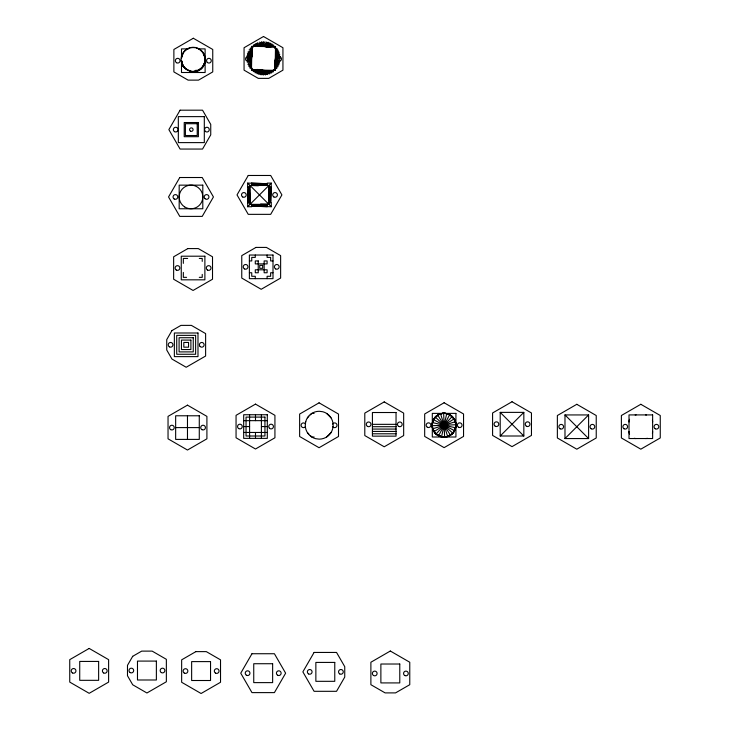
<?xml version="1.0" encoding="UTF-8"?>
<svg xmlns="http://www.w3.org/2000/svg" width="730" height="730" viewBox="0 0 730 730"><rect width="100%" height="100%" fill="white"/><g stroke="black" fill="none" stroke-linecap="round" stroke-linejoin="round"><path stroke-width="1.09" d="M267.244 204.409L251.686 204.893L254.998 204.774M248.2 187.136L247.652 206.727L251.686 206.727L251.686 204.364M247.698 202.694L248.246 188.313L248.793 202.694M249.386 187.136L248.839 201.507L248.291 187.136M248.875 202.694L249.432 188.313L249.961 202.694M269.534 202.694L270.045 187.136L270.675 201.507L271.222 187.136L268.859 187.136M455.593 427.962L455.912 424.951M432.461 422.25L432.114 425.262A11.817 11.817 0 0 0 443.037 436.914M252.279 53.728L249.988 68.173L252.215 68.52M253.337 47.058L253.684 44.84L268.129 47.121M273.677 69.642L273.321 71.868L259.99 69.751M274.909 61.867L277.017 48.536L274.799 48.18M441.55 436.75L446.714 413.7M455.128 429.45L455.493 427.953M455.456 428.054L455.83 426.557M432.571 422.223L432.963 420.726M432.215 423.628L432.607 422.141M252.306 54.558L248.893 66.448L251.056 67.069M254.788 45.908L255.409 43.745L267.299 47.149M272.226 70.801L271.606 72.963L260.756 69.852M274.708 62.15L278.112 50.251L275.949 49.631M455.556 428.035L453.649 432.169M433.036 420.799L434.459 418.053A11.817 11.817 0 0 1 454.078 419.102A11.817 11.817 0 0 1 445.601 436.823M432.516 422.086L433.109 420.653M252.042 55.088L247.963 64.477L250.025 65.371M256.486 44.877L257.38 42.815L267.7 47.295M270.52 71.832L269.625 73.894L260.236 69.815M274.964 61.621L279.052 52.232L276.98 51.337M438.657 435.691L449.616 414.759M454.343 430.873L455.091 429.523M433.018 420.608L433.784 419.266M247.297 62.397L252.023 54.522M268.704 72.635L267.545 74.56L259.67 69.834M274.982 62.187L279.718 54.312L277.783 53.153M452.637 433.383L454.425 430.928M434.542 418.107L435.472 416.866M433.711 419.212L434.642 417.989M252.507 53.199L246.904 60.243L248.665 61.648M260.209 43.517L261.614 41.756L268.658 47.359M266.797 73.192L265.391 74.953L259.232 70.053M274.498 63.501L280.101 56.465L278.34 55.06M436.129 433.912L452.135 416.538L451.03 415.552A11.817 11.817 0 0 0 433.072 420.936A11.817 11.817 0 0 0 442.927 436.878A11.817 11.817 0 0 0 455.776 423.236L455.337 421.767M453.576 432.251L451.459 434.469M434.56 417.934L436.695 415.772M247.652 206.727L271.277 183.102L267.244 183.102L267.244 185.466M307.394 417.834L308.872 416.355M310.35 414.877L311.829 413.399L314.101 413.399M326.593 437.024L331.018 432.598M500.205 436.002L523.83 412.377L500.205 412.377L500.205 436.002L523.83 436.002L523.83 412.377M564.983 438.566L588.608 414.941L564.983 414.941L564.983 438.566L588.608 438.566L588.608 414.941M252.47 52.587L246.804 58.062L248.364 59.678M262.179 43.216L263.795 41.646L269.27 47.313M264.835 73.493L263.211 75.053L257.745 69.386M274.544 64.112L280.21 58.646L278.641 57.022M450.218 435.335L451.423 434.368M452.554 433.456L450.072 435.299M435.6 416.748L438 414.886M252.407 51.867L246.986 55.882L248.319 57.688M262.846 73.538L261.039 74.871L257.024 69.45M274.599 64.833L280.028 60.818M434.158 431.549L454.115 418.901L454.899 420.307M448.84 436.056L450.154 435.253M439.387 414.193L436.814 415.698M252.37 51.018L247.443 53.746L248.538 55.717M266.14 43.389L268.111 42.294L270.839 47.213M260.865 73.319L258.904 74.414L256.175 69.496M274.644 65.682L279.563 62.953L278.468 60.992M447.38 436.595L448.786 435.974M448.704 436.002L450.118 435.381M438.155 414.85A11.817 11.817 0 0 1 455.876 425.079A11.817 11.817 0 0 1 438.155 435.317A11.817 11.817 0 0 1 438.155 414.85L440.865 413.682M252.224 50.242L248.072 51.958L248.93 54.038M267.819 43.782L269.899 42.915L271.624 47.076M259.187 72.927L257.115 73.785L255.391 69.633M274.781 66.466L278.942 64.742L278.075 62.671M432.863 428.747L455.41 421.703L452.208 416.547M445.838 436.941L448.749 436.084M440.884 413.782L442.371 413.372M439.469 414.175L440.957 413.764M249.04 49.996L252.297 49.129M269.68 44.466L271.861 43.882L272.728 47.149M257.325 72.233L255.153 72.817L254.277 69.56M274.708 67.58L277.975 66.704L277.391 64.532M445.738 436.85L447.262 436.613M440.938 413.673L443.94 413.262M252.48 47.888L250.253 48.18L250.545 50.416M271.441 45.397L273.677 45.096L273.969 47.331M255.564 71.312L253.337 71.604L253.045 69.377M274.526 68.821L276.761 68.52L276.46 66.293M432.333 425.709L455.94 424.741L455.666 423.272M251.686 184.243L266.058 183.695L251.686 183.148M252.863 184.288L267.244 183.741M263.922 185.046L267.244 184.918L251.686 185.411L251.686 183.102M251.686 206.079L267.244 205.577L251.686 204.984M444.251 436.978L439.706 436.275M444.15 436.978L445.692 436.951M442.49 413.372L444.032 413.363M273.066 46.538L275.32 46.538L275.32 48.791M188.249 48.883L181.496 48.883L181.496 57.88M198.368 48.883L205.121 48.883L205.121 72.507L181.496 72.507L181.496 61.256A11.817 11.817 0 0 0 183.349 66.421M253.94 70.162L251.695 70.162L251.695 67.917M273.066 70.162L275.32 70.162L275.32 67.917M250.016 187.136L247.652 187.136L247.652 183.102L267.244 183.65M247.652 202.694L250.071 202.694M268.266 202.694L271.277 202.694L271.277 206.727L251.686 206.179M187.656 258.447L183.33 258.447L183.33 263.366M199.281 258.447L202.228 258.447L202.228 261.395M249.377 260.938L251.74 260.938L251.74 257.398L255.29 257.398L255.29 255.035M273.002 260.938L270.638 260.938L270.638 257.398L267.098 257.398L267.098 255.035M249.377 272.755L251.74 272.755L251.74 276.296L255.29 276.296L255.29 278.659M273.002 272.755L270.638 272.755L270.638 276.296L267.098 276.296L267.098 278.659M186.579 277.345L183.33 277.345L183.33 272.427M199.281 277.345L202.228 277.345L202.228 274.389M243.683 420.653L267.308 420.653M372.419 424.34L396.043 424.34M243.683 426.557L249.587 426.557M261.404 426.557L267.308 426.557M372.419 426.703L396.043 426.703M175.656 427.598L199.281 427.598M372.419 429.067L396.043 429.067M372.419 431.43L396.043 431.43M243.683 432.461L267.308 432.461M372.419 433.793L396.043 433.793M314.101 437.024L311.829 437.024L310.35 435.554M251.686 184.334L267.244 184.836M251.686 185.52L258.32 185.767M260.601 204.053L267.244 204.309L267.244 206.727L252.863 206.134M441.175 436.741L444.187 437.069M445.501 413.454L448.503 414.138M444.059 413.271L445.592 413.472M432.607 422.643L455.657 427.807M445.61 413.381L447.107 413.782M446.815 413.6L448.257 414.147M438.283 435.609L441.102 436.713M448.485 414.238L449.908 414.822M433.666 419.75L454.598 430.709M448.339 414.083L449.698 414.813M439.56 436.212L435.774 433.766M449.89 414.923L451.222 415.689M259.46 42.148L268.138 47.359M449.707 414.713L450.957 415.616M436.905 434.596L438.146 435.527M451.195 415.79L453.449 417.898M435.445 417.222L452.819 433.228M434.724 432.616L435.828 433.693M435.737 433.593L436.841 434.669A11.817 11.817 0 0 0 455.648 426.566A11.817 11.817 0 0 0 439.241 414.339A11.817 11.817 0 0 0 436.85 434.651M564.983 414.941L588.608 438.566M500.205 412.377L523.83 436.002M247.652 183.102L271.277 206.727M326.593 413.399L331.018 417.834M307.394 432.598L308.872 434.076M433.83 431.348L434.788 432.552M434.715 432.443L435.664 433.647M265.976 41.829L269.99 47.258M437.808 415.251L450.456 435.208M453.303 417.733L454.106 419.056M433.082 429.906L434.642 432.507M454.206 419.029L455.356 421.894M432.552 428.419L433.757 431.202M440.61 413.956L447.654 436.503M196.087 70.071L196.516 71.586A11.817 11.817 0 0 0 204.902 57.916M432.625 428.282L433.036 429.769M455.447 421.876L455.684 423.4M432.105 425.344L432.543 428.346M181.624 60.663L181.953 63.41A11.817 11.817 0 0 1 181.514 60.663M181.597 61.229L183.495 66.768A11.817 11.817 0 0 1 182.235 64.295M443.648 413.426L444.616 437.033M270.082 188.313L270.629 202.694L271.277 183.102M269.242 197.164L269.452 202.694L268.914 188.313M268.959 187.136L269.489 201.507M249.596 190.448L249.468 187.136L250.016 201.507M455.821 424.869L455.858 426.411A11.817 11.817 0 0 1 437.151 434.697A11.817 11.817 0 0 1 439.323 414.357A11.817 11.817 0 0 1 455.858 426.411M432.178 423.811L432.206 425.344M432.206 425.28L432.224 426.822M261.404 414.74L261.404 438.374M255.491 414.74L255.491 420.653M255.491 432.461L255.491 438.374M251.695 46.538L251.695 48.791M249.587 414.74L249.587 438.374M187.473 415.781L187.473 439.405M203.15 53.664A11.817 11.817 0 0 1 204.409 56.146M203.497 53.81A11.817 11.817 0 0 1 200.038 69.396M199.171 69.952A11.817 11.817 0 0 1 181.496 60.745M181.852 56.666A11.817 11.817 0 0 1 183.038 53.81M200.038 50.041A11.817 11.817 0 0 1 202.94 52.943M204.765 57.57A11.817 11.817 0 0 1 196.379 71.239M181.451 58.473A11.817 11.817 0 0 1 182.099 55.772M203.907 54.933A11.817 11.817 0 0 1 204.555 56.666M204.82 57.342A11.817 11.817 0 0 1 204.82 61.448M204.601 62.451A11.817 11.817 0 0 1 194.216 71.157M190.129 70.801A11.817 11.817 0 0 1 181.779 62.451M181.423 58.364A11.817 11.817 0 0 1 190.129 47.979M191.132 47.76A11.817 11.817 0 0 1 195.248 47.76M196.242 47.979A11.817 11.817 0 0 1 199.098 49.166M203.424 53.482A11.817 11.817 0 0 1 204.601 56.338M652.629 431.457A7.09 7.09 0 0 1 652.392 433.291M647.382 438.301A7.09 7.09 0 0 1 645.548 438.538M636.095 438.538A7.09 7.09 0 0 1 634.26 438.301M629.552 434.168A7.09 7.09 0 0 1 629.005 431.457M629.005 422.004A7.09 7.09 0 0 1 629.552 419.294M635.173 414.978A7.09 7.09 0 0 1 636.095 414.914M645.548 414.914A7.09 7.09 0 0 1 646.47 414.978M652.392 420.17A7.09 7.09 0 0 1 652.629 422.004M305.523 426.457A2.363 2.363 0 0 1 301.955 427.087A2.363 2.363 0 0 1 301.955 423.464A2.363 2.363 0 0 1 305.523 424.094M332.615 424.094A2.363 2.363 0 0 1 336.174 423.464A2.363 2.363 0 0 1 336.174 427.087A2.363 2.363 0 0 1 332.615 426.457M247.908 61.302A2.363 2.363 0 0 1 245.554 58.947A2.363 2.363 0 0 1 247.908 56.584M279.097 56.584A2.363 2.363 0 0 1 281.442 59.249A2.363 2.363 0 0 1 278.486 61.229M251.896 46.337L251.485 69.961L275.11 70.372L275.52 46.747L251.896 46.337M305.742 421.612L305.268 425.216A13.943 13.943 0 0 0 315.597 438.675L319.211 439.15A13.943 13.943 0 0 0 332.67 428.82L333.145 425.216A13.943 13.943 0 0 0 322.815 411.747L319.211 411.273A13.943 13.943 0 0 0 305.742 421.612M180.091 110.184L168.867 129.621L180.091 149.057L202.538 149.057L210.742 134.84L210.742 124.401L202.538 110.184L180.091 110.184M179.772 177.518L168.548 196.954L179.772 216.39L202.219 216.39L213.434 196.954L202.219 177.518L179.772 177.518M248.237 175.474L237.022 194.91L248.237 214.346L270.684 214.346L281.908 194.91L270.684 175.474L248.237 175.474M171.951 330.58L166.741 339.614L166.741 350.008L171.951 359.05L186.177 367.254L205.614 356.039L205.614 333.592L191.388 325.379L180.958 325.379L171.951 330.58M132.705 656.307L127.485 665.34L127.485 675.743L132.705 684.777L146.922 692.989L166.358 681.765L166.358 659.318L152.141 651.114L141.702 651.114L132.705 656.307M251.969 653.733L240.745 673.179L251.969 692.615L274.407 692.615L285.631 673.179L274.407 653.733L251.969 653.733M314.092 652.438L302.868 671.874L314.092 691.31L336.539 691.31L344.743 677.084L344.743 666.654L336.539 652.438L314.092 652.438M193.313 38.252L173.877 49.467L173.877 71.914L188.094 80.127L198.523 80.127L212.749 71.914L212.749 49.467L193.313 38.252M263.503 36.5L244.066 47.724L244.066 70.162L258.283 78.375L268.722 78.375L282.939 70.162L282.939 47.724L263.503 36.5M187.856 248.583L173.64 256.796L173.64 279.234L193.076 290.458L212.512 279.234L212.512 256.796L198.286 248.583L187.856 248.583M255.974 247.415L241.758 255.628L241.758 278.066L261.194 289.29L280.63 278.066L280.63 255.628L266.413 247.415L255.974 247.415M187.473 405.15L168.037 416.374L168.037 438.821L187.473 450.036L206.909 438.821L206.909 416.374L187.473 405.15M255.491 404.11L236.055 415.334L236.055 437.781L255.491 449.005L274.927 437.781L274.927 415.334L255.491 404.11M319.065 402.832L299.629 414.056L299.629 436.494L319.065 447.718L338.501 436.494L338.501 414.056L319.065 402.832M384.226 401.892L364.79 413.116L364.79 435.564L384.226 446.787L403.663 435.564L403.663 413.116L384.226 401.892M444.114 402.75L424.677 413.974L424.677 436.412L444.114 447.636L463.55 436.412L463.55 413.974L444.114 402.75M512.022 401.746L492.586 412.97L492.586 435.409L512.022 446.632L531.458 435.409L531.458 412.97L512.022 401.746M89.179 648.432L69.742 659.655L69.742 682.094L89.179 693.317L108.615 682.094L108.615 659.655L89.179 648.432M576.8 404.301L557.364 415.525L557.364 437.973L576.8 449.196L596.237 437.973L596.237 415.525L576.8 404.301M195.877 651.625L181.651 659.838L181.651 682.276L201.088 693.5L220.524 682.276L220.524 659.838L206.307 651.625L195.877 651.625M640.821 404.283L621.385 415.507L621.385 437.954L640.821 449.178L660.258 437.954L660.258 415.507L640.821 404.283M390.322 651.023L370.886 662.247L370.886 684.694L385.112 692.898L395.541 692.898L409.767 684.694L409.767 662.247L390.322 651.023M204.309 116.627L178.321 116.627L178.321 142.615L204.309 142.615L204.309 116.627M198.396 122.531L184.225 122.531L184.225 136.702L198.396 136.702L198.396 122.531M197.219 123.708L185.402 123.708L185.402 135.525L197.219 135.525L197.219 123.708M202.803 185.146L179.179 185.146L179.179 208.771L202.803 208.771L202.803 185.146M268.914 185.466L250.016 185.466L250.016 204.364L268.914 204.364L268.914 185.466M273.002 255.035L249.377 255.035L249.377 278.659L273.002 278.659L273.002 255.035M204.884 256.203L181.259 256.203L181.259 279.827L204.884 279.827L204.884 256.203M258.238 260.938L255.29 260.938L255.29 263.895L267.098 263.895L267.098 260.938L264.141 260.938L264.141 272.755L267.098 272.755L267.098 269.799L255.29 269.799L255.29 272.755L258.238 272.755L258.238 260.938M262.672 265.373L259.716 265.373L259.716 268.321L262.672 268.321L262.672 265.373M197.985 332.999L174.361 332.999L174.361 356.623L197.985 356.623L197.985 332.999M195.622 335.362L176.724 335.362L176.724 354.26L195.622 354.26L195.622 335.362M193.258 337.725L179.087 337.725L179.087 351.897L193.258 351.897L193.258 337.725M190.895 340.089L181.451 340.089L181.451 349.542L190.895 349.542L190.895 340.089M188.541 342.452L183.814 342.452L183.814 347.179L188.541 347.179L188.541 342.452M396.043 412.523L372.419 412.523L372.419 436.148L396.043 436.148L396.043 412.523M455.931 413.381L432.306 413.381L432.306 437.005L455.931 437.005L455.931 413.381M267.308 414.74L243.683 414.74L243.683 438.374L267.308 438.374L267.308 414.74M652.629 414.914L629.005 414.914L629.005 438.538L652.629 438.538L652.629 414.914M199.281 415.781L175.656 415.781L175.656 439.405L199.281 439.405L199.281 415.781M264.944 417.104L246.046 417.104L246.046 436.011L264.944 436.011L264.944 417.104M156.375 661.088L137.477 661.088L137.477 679.995L156.375 679.995L156.375 661.088M98.632 661.426L79.725 661.426L79.725 680.323L98.632 680.323L98.632 661.426M210.541 661.608L191.643 661.608L191.643 680.506L210.541 680.506L210.541 661.608M334.769 662.42L315.862 662.42L315.862 681.318L334.769 681.318L334.769 662.42M272.637 663.725L253.739 663.725L253.739 682.623L272.637 682.623L272.637 663.725M399.775 664.017L380.877 664.017L380.877 682.915L399.775 682.915L399.775 664.017M190.43 131.154A1.77 1.77 0 0 0 193.085 129.621A1.77 1.77 0 0 0 190.43 128.088A1.77 1.77 0 0 0 190.43 131.154M174.543 131.665A2.363 2.363 0 0 0 178.083 129.621A2.363 2.363 0 0 0 174.543 127.577A2.363 2.363 0 0 0 174.543 131.665M205.23 131.29A2.363 2.363 0 0 0 209.191 130.232A2.363 2.363 0 0 0 206.289 127.339A2.363 2.363 0 0 0 205.23 131.29M495.25 426.238A2.363 2.363 0 0 0 498.791 424.194A2.363 2.363 0 0 0 495.25 422.141A2.363 2.363 0 0 0 495.25 426.238M526.43 426.238A2.363 2.363 0 0 0 529.971 424.194A2.363 2.363 0 0 0 526.43 422.141A2.363 2.363 0 0 0 526.43 426.238M169.396 346.859A2.363 2.363 0 0 0 172.946 344.815A2.363 2.363 0 0 0 169.396 342.772A2.363 2.363 0 0 0 169.396 346.859M200.093 346.485A2.363 2.363 0 0 0 204.053 345.427A2.363 2.363 0 0 0 201.151 342.534A2.363 2.363 0 0 0 200.093 346.485M242.688 196.954A2.363 2.363 0 0 0 246.229 194.91A2.363 2.363 0 0 0 242.688 192.866A2.363 2.363 0 0 0 242.688 196.954M273.869 196.954A2.363 2.363 0 0 0 277.418 194.91A2.363 2.363 0 0 0 273.869 192.866A2.363 2.363 0 0 0 273.869 196.954M184.188 67.498A12.109 12.109 0 0 0 204.701 63.136A12.109 12.109 0 0 0 190.676 47.55A12.109 12.109 0 0 0 184.188 67.498M176.532 62.734A2.363 2.363 0 0 0 180.082 60.69A2.363 2.363 0 0 0 176.532 58.646A2.363 2.363 0 0 0 176.532 62.734M207.229 62.36A2.363 2.363 0 0 0 211.189 61.302A2.363 2.363 0 0 0 208.287 58.409A2.363 2.363 0 0 0 207.229 62.36M184.562 206.864A11.817 11.817 0 0 0 202.794 197.575A11.817 11.817 0 0 0 185.63 186.433A11.817 11.817 0 0 0 184.562 206.864M174.224 199.007A2.363 2.363 0 0 0 177.764 196.954A2.363 2.363 0 0 0 174.224 194.91A2.363 2.363 0 0 0 174.224 199.007M204.911 198.624A2.363 2.363 0 0 0 208.871 197.565A2.363 2.363 0 0 0 205.979 194.673A2.363 2.363 0 0 0 204.911 198.624M176.304 270.063A2.363 2.363 0 0 0 179.845 268.01A2.363 2.363 0 0 0 176.304 265.966A2.363 2.363 0 0 0 176.304 270.063M207.484 270.063A2.363 2.363 0 0 0 211.025 268.01A2.363 2.363 0 0 0 207.484 265.966A2.363 2.363 0 0 0 207.484 270.063M244.422 268.896A2.363 2.363 0 0 0 247.963 266.851A2.363 2.363 0 0 0 244.422 264.798A2.363 2.363 0 0 0 244.422 268.896M275.602 268.896A2.363 2.363 0 0 0 279.152 266.851A2.363 2.363 0 0 0 275.602 264.798A2.363 2.363 0 0 0 275.602 268.896M624.05 428.775A2.363 2.363 0 0 0 627.59 426.731A2.363 2.363 0 0 0 624.05 424.687A2.363 2.363 0 0 0 624.05 428.775M655.23 428.775A2.363 2.363 0 0 0 658.779 426.731A2.363 2.363 0 0 0 655.23 424.687A2.363 2.363 0 0 0 655.23 428.775M560.029 428.793A2.363 2.363 0 0 0 563.569 426.749A2.363 2.363 0 0 0 560.029 424.705A2.363 2.363 0 0 0 560.029 428.793M591.209 428.793A2.363 2.363 0 0 0 594.758 426.749A2.363 2.363 0 0 0 591.209 424.705A2.363 2.363 0 0 0 591.209 428.793M427.342 427.242A2.363 2.363 0 0 0 430.882 425.188A2.363 2.363 0 0 0 427.342 423.144A2.363 2.363 0 0 0 427.342 427.242M458.531 427.242A2.363 2.363 0 0 0 462.072 425.188A2.363 2.363 0 0 0 458.531 423.144A2.363 2.363 0 0 0 458.531 427.242M367.455 426.384A2.363 2.363 0 0 0 370.995 424.34A2.363 2.363 0 0 0 367.455 422.296A2.363 2.363 0 0 0 367.455 426.384M398.635 426.384A2.363 2.363 0 0 0 402.184 424.34A2.363 2.363 0 0 0 398.635 422.296A2.363 2.363 0 0 0 398.635 426.384M238.719 428.601A2.363 2.363 0 0 0 242.269 426.557A2.363 2.363 0 0 0 238.719 424.513A2.363 2.363 0 0 0 238.719 428.601M269.416 428.227A2.363 2.363 0 0 0 273.367 427.169A2.363 2.363 0 0 0 270.474 424.276A2.363 2.363 0 0 0 269.416 428.227M170.701 429.641A2.363 2.363 0 0 0 174.242 427.598A2.363 2.363 0 0 0 170.701 425.553A2.363 2.363 0 0 0 170.701 429.641M201.882 429.641A2.363 2.363 0 0 0 205.431 427.598A2.363 2.363 0 0 0 201.882 425.553A2.363 2.363 0 0 0 201.882 429.641M373.55 675.515A2.363 2.363 0 0 0 377.1 673.471A2.363 2.363 0 0 0 373.55 671.427A2.363 2.363 0 0 0 373.55 675.515M404.739 675.515A2.363 2.363 0 0 0 408.28 673.471A2.363 2.363 0 0 0 404.739 671.427A2.363 2.363 0 0 0 404.739 675.515M308.544 673.918A2.363 2.363 0 0 0 312.084 671.874A2.363 2.363 0 0 0 308.544 669.821A2.363 2.363 0 0 0 308.544 673.918M339.724 673.918A2.363 2.363 0 0 0 343.273 671.874A2.363 2.363 0 0 0 339.724 669.821A2.363 2.363 0 0 0 339.724 673.918M246.412 675.223A2.363 2.363 0 0 0 249.961 673.179A2.363 2.363 0 0 0 246.412 671.125A2.363 2.363 0 0 0 246.412 675.223M277.601 675.223A2.363 2.363 0 0 0 281.141 673.179A2.363 2.363 0 0 0 277.601 671.125A2.363 2.363 0 0 0 277.601 675.223M184.316 673.106A2.363 2.363 0 0 0 187.856 671.053A2.363 2.363 0 0 0 184.316 669.008A2.363 2.363 0 0 0 184.316 673.106M215.505 673.106A2.363 2.363 0 0 0 219.046 671.053A2.363 2.363 0 0 0 215.505 669.008A2.363 2.363 0 0 0 215.505 673.106M130.15 672.586A2.363 2.363 0 0 0 133.69 670.542A2.363 2.363 0 0 0 130.15 668.498A2.363 2.363 0 0 0 130.15 672.586M161.339 672.586A2.363 2.363 0 0 0 164.88 670.542A2.363 2.363 0 0 0 161.339 668.498A2.363 2.363 0 0 0 161.339 672.586M72.407 672.923A2.363 2.363 0 0 0 75.947 670.879A2.363 2.363 0 0 0 72.407 668.826A2.363 2.363 0 0 0 72.407 672.923M103.587 672.923A2.363 2.363 0 0 0 107.137 670.879A2.363 2.363 0 0 0 103.587 668.826A2.363 2.363 0 0 0 103.587 672.923"/></g></svg>
